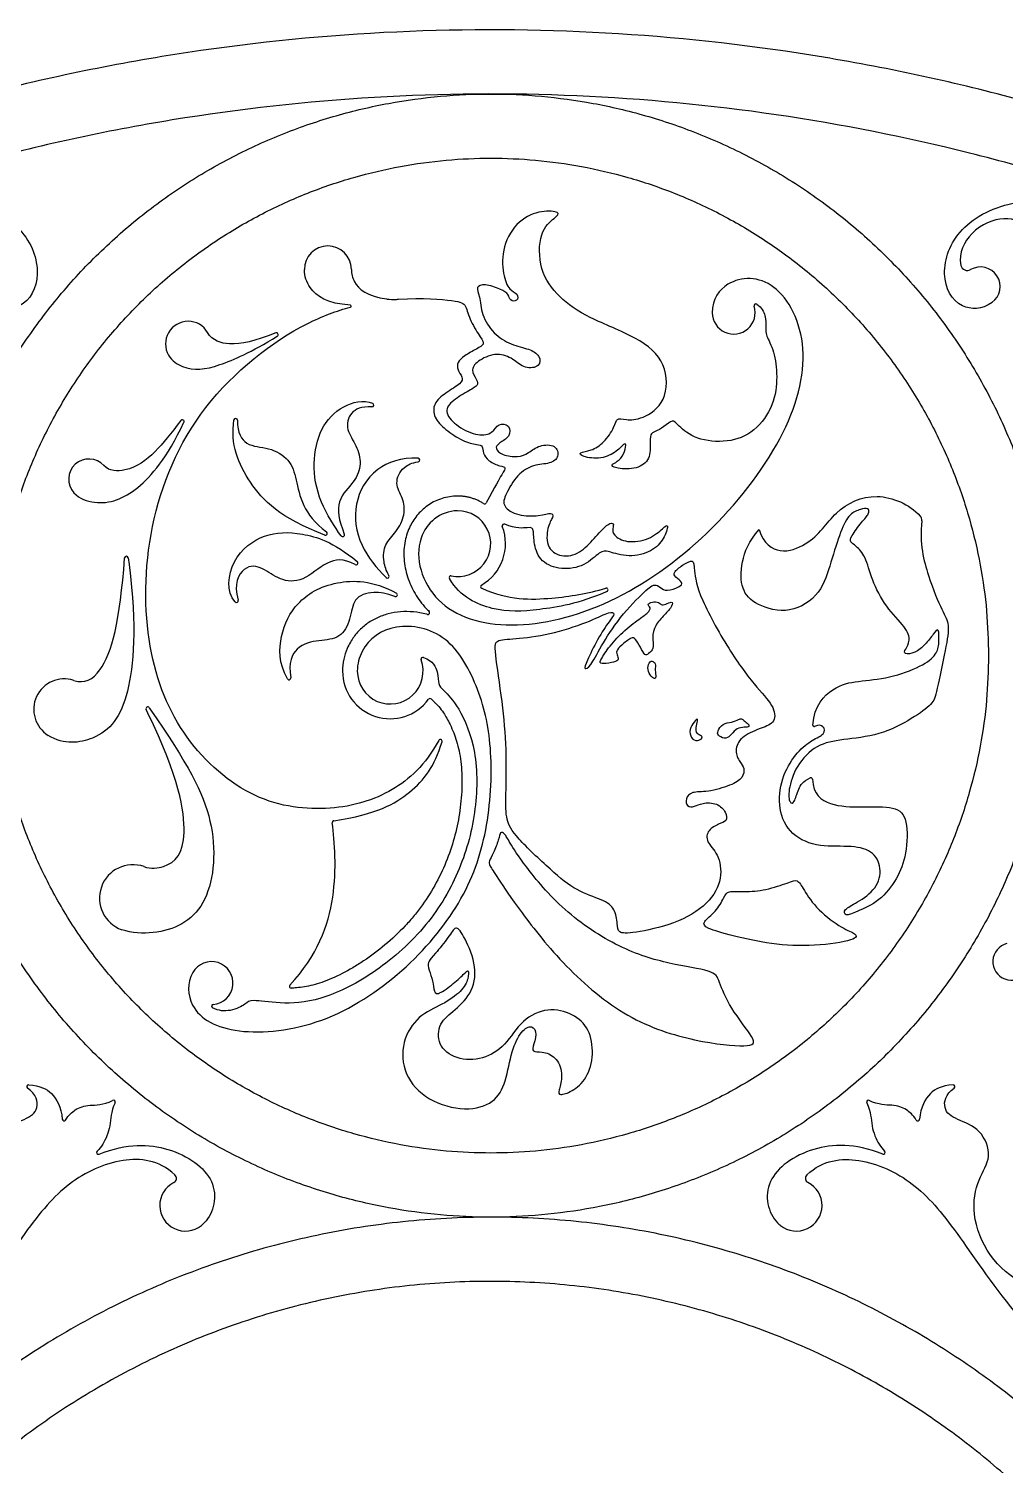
# Model space of a CAD drawing. Header units: millimetres. Extents: x -117 to 117, y -117 to 117.
# Drawn here: x -26.6 to 29.6, y 34.2 to 116.8 of the extents above; entities that cross this region are included whole.
import ezdxf

# ---------------------------------------------------------------- set-up
doc = ezdxf.new("R2010")
doc.units = ezdxf.units.MM
doc.header["$MEASUREMENT"] = 0
doc.layers.add('Layer 03', color=5, linetype='Continuous')

msp = doc.modelspace()

# ---------------------------------------------------------------- linework, layer by layer
at = {"layer": 'Layer 03'}
for p, q in [((-20.839, 86.352), (-20.79, 85.962)), ((-14.697, 83.82), (-14.71, 83.834)), ((-19.703, 77.417), (-19.809, 77.636)), ((-19.628, 77.74), (-19.19, 77.094))]:
    msp.add_line(p, q, dxfattribs=at)
for centre, radius, start, end in [((-9.366, 102.927), 1.351, 0.27182, 180.27182), ((27.373, 103.247), 0.377, 192.52783, 300), ((28.126, 101.942), 1.13, 305.99712, 120), ((-8.08, 100.822), 0.0568, 285.17553, 86.31799), ((-5.611, 103.661), 2.458, 261.38042, 274.36753), ((13.951, 100.444), 1.231, 180, 17.41698), ((15.225, 100.843), 0.104, 56.92624, 197.41698), ((-17.396, 98.651), 1.299, 30.27133, 210.27133), ((-12.326, 99.185), 0.104, 301.41971, 111.27825), ((-6.837, 95.141), 0.104, 267.61376, 66.80548), ((-17.73, 94.187), 0.104, 334.27076, 142.79316), ((-14.662, 94.262), 0.104, 359.28237, 171.40843), ((-23.098, 90.87), 1.163, 42.19357, 222.19357), ((-4.188, 91.973), 0.104, 277.84783, 86.11948), ((-0.363, 89.557), 0.104, 237.3005, 332.31632), ((-1.898, 87.166), 1.889, 258.41964, 90.52311), ((24.409, 88.519), 0.351, 353.32224, 42.57646), ((-9.501, 87.762), 0.104, 249.07629, 53.41467), ((-8.519, 87.677), 0.104, 216.29658, 22.38365), ((-1.898, 87.166), 2.737, 299.80588, 21.14225), ((0.752, 88.191), 0.104, 66.10336, 201.14225), ((-20.942, 86.339), 0.104, 7.12502, 175.83747), ((-7.745, 86.056), 0.104, 241.07196, 50.48293), ((-5.954, 85.295), 0.104, 225.80839, 29.70242), ((-2.298, 85.214), 0.104, 78.41964, 210.5712), ((-5.476, 84.229), 0.104, 248.24001, 61.13586), ((-0.486, 84.7), 0.104, 119.80588, 246.03436), ((6.625, 84.509), 0.104, 293.66334, 107.21188), ((-14.62, 83.89), 0.104, 222.58049, 17.39969), ((-3.622, 83.2), 0.104, 254.65031, 46.06653), ((-5.786, 79.84), 1.889, 180, 20.20168), ((-3.915, 80.529), 0.104, 71.16654, 200.20168), ((-24.512, 77.64), 1.755, 71.95815, 238.25875), ((-11.601, 79.445), 0.104, 209.12976, 9.82177), ((-5.786, 79.84), 2.737, 180, 323.73461), ((-19.715, 77.681), 0.104, 34.17699, 205.81441), ((-3.495, 78.159), 0.104, 43.97474, 143.73461), ((18.569, 76.733), 0.0764, 175.81784, 294.4209), ((-2.906, 75.808), 0.104, 343.44364, 151.23404), ((18.378, 73.618), 0.0965, 2.96582, 115.03758), ((-9.01, 71.138), 0.104, 98.47293, 186.44817), ((-20.569, 66.791), 1.922, 70.6233, 250.6233), ((29.909, 63.144), 1.067, 104.21206, 322.08581), ((-16.052, 61.914), 1.231, 274.60395, 150.90759), ((-11.478, 61.721), 0.104, 136.56373, 272.19112), ((-15.945, 60.583), 0.104, 94.60395, 241.07783), ((-26.562, 55.957), 0.104, 85.15292, 236.13646), ((26.562, 55.957), 0.104, 303.86354, 94.84708), ((-21.687, 55.07), 0.104, 334.04332, 116.30126), ((21.687, 55.07), 0.104, 63.69874, 205.95668), ((-24.524, 54.089), 0.104, 185.23562, 328.75261), ((24.524, 54.089), 0.104, 211.24739, 354.76438), ((-22.55, 52.173), 0.104, 133.50918, 291.38792), ((22.55, 52.173), 0.104, 248.61208, 46.49082), ((-17.555, 49.128), 1.471, 116.81163, 308.67221), ((-18.342, 50.686), 0.275, 296.81163, 47.15069), ((17.555, 49.128), 1.471, 231.32779, 63.18837), ((18.342, 50.686), 0.275, 132.84931, 243.18837)]:
    msp.add_arc(centre, radius, start, end, dxfattribs=at)
for points, knots in [([(-94.799, 68.064), (-26.735, 162.863), (68.064, 94.799), (162.863, 26.735), (94.799, -68.064), (26.735, -162.863), (-68.064, -94.799), (-162.863, -26.735), (-94.799, 68.064)], [0, 0, 0, 131.690545, 131.690545, 263.38109, 263.38109, 395.071635, 395.071635, 526.762179, 526.762179, 526.762179]), ([(-91.803, 65.913), (-25.89, 157.716), (65.913, 91.803), (157.716, 25.89), (91.803, -65.913), (25.89, -157.716), (-65.913, -91.803), (-157.716, -25.89), (-91.803, 65.913)], [0, 0, 0, 131.690545, 131.690545, 263.38109, 263.38109, 395.071635, 395.071635, 526.762179, 526.762179, 526.762179]), ([(32.281, 80.734), (32.281, 113.014), (0, 113.014), (-32.281, 113.014), (-32.281, 80.734), (-32.281, 48.453), (0, 48.453), (32.281, 48.453), (32.281, 80.734)], [0, 0, 0, 36.426154, 36.426154, 72.852309, 72.852309, 109.278463, 109.278463, 145.704617, 145.704617, 145.704617]), ([(28.592, 80.734), (28.592, 109.325), (0, 109.325), (-28.592, 109.325), (-28.592, 80.734), (-28.592, 52.142), (0, 52.142), (28.592, 52.142), (28.592, 80.734)], [0, 0, 0, 36.426154, 36.426154, 72.852309, 72.852309, 109.278463, 109.278463, 145.704617, 145.704617, 145.704617]), ([(-39.359, 28.259), (-11.1, 67.618), (28.259, 39.359), (67.618, 11.1), (39.359, -28.259), (11.1, -67.618), (-28.259, -39.359), (-67.618, -11.1), (-39.359, 28.259)], [0, 0, 0, 127.527935, 127.527935, 255.055869, 255.055869, 382.583804, 382.583804, 510.111738, 510.111738, 510.111738]), ([(-36.363, 26.108), (-10.255, 62.47), (26.108, 36.363), (62.47, 10.255), (36.363, -26.108), (10.255, -62.47), (-26.108, -36.363), (-62.47, -10.255), (-36.363, 26.108)], [0, 0, 0, 54.675626, 54.675626, 109.351252, 109.351252, 164.026878, 164.026878, 218.702503, 218.702503, 218.702503])]:
    msp.add_rational_spline(points, [1, 0.707106781187, 1, 0.707106781187, 1, 0.707106781187, 1, 0.707106781187, 1], degree=2, knots=knots, dxfattribs=at)
for points, knots in [([(-36.308, 78.432), (-35.861, 80.091), (-35.979, 82.809), (-37.319, 86.531), (-39.683, 91.101), (-41.165, 95.175), (-40.615, 99.86), (-38.087, 103.821), (-34.596, 106.724), (-30.065, 107.142), (-26.68, 105.408), (-25.733, 102.561), (-26.712, 100.644), (-28.201, 100.6), (-28.791, 101.028)], [8464.408678, 8464.408678, 8464.408678, 8464.408678, 8467.14793, 8470.130172, 8473.112414, 8476.094655, 8479.076897, 8482.059138, 8485.04138, 8488.023622, 8491.005863, 8493.988105, 8496.970347, 8499.13385, 8499.13385, 8499.13385, 8499.13385]), ([(28.791, 101.028), (28.201, 100.6), (26.712, 100.644), (25.733, 102.561), (26.68, 105.408), (30.065, 107.142), (34.596, 106.724), (38.087, 103.821), (40.615, 99.86), (41.165, 95.175), (39.683, 91.101), (37.319, 86.531), (35.979, 82.809), (35.861, 80.091), (36.308, 78.432)], [9408.617601, 9408.617601, 9408.617601, 9408.617601, 9410.781104, 9413.763345, 9416.745587, 9419.727829, 9422.71007, 9425.692312, 9428.674554, 9431.656795, 9434.639037, 9437.621278, 9440.60352, 9443.342773, 9443.342773, 9443.342773, 9443.342773]), ([(15.282, 100.931), (15.56, 100.75), (15.822, 100.18), (15.805, 99.565), (15.75, 99.197), (16.302, 98.259), (16.481, 96.787), (16.301, 95.153), (15.187, 93.54), (13.619, 92.944), (11.747, 93.124), (10.677, 94.005), (10.464, 94.352), (9.945, 93.859), (9.399, 93.593), (9.133, 93.499), (9.167, 92.9), (9.137, 91.903), (8.268, 91.4), (7.045, 91.498), (6.907, 91.725), (7.134, 91.794), (7.588, 92.15), (7.785, 92.791), (7.726, 93.028), (7.272, 92.456), (6.356, 92.005), (5.186, 92.154), (5.019, 92.432), (5.762, 92.488), (6.486, 92.934), (7.154, 93.918), (7.192, 94.419), (7.711, 94.271), (8.658, 94.289), (10.126, 95.24), (10.173, 97.596), (8.487, 99.033), (5.516, 100.148), (3.865, 101.306), (2.746, 102.864), (2.751, 105.169), (3.754, 105.949), (4.035, 106.23), (2.962, 106.355), (1.562, 105.819), (0.615, 104.24), (0.672, 102.601), (1.063, 101.69), (1.567, 101.564), (1.553, 101.069), (1.069, 101.119), (1.045, 101.498), (0.61, 101.796), (-0.396, 102.121), (-0.893, 101.935), (-0.625, 101.44), (-0.563, 100.342), (0.133, 99.213), (1.154, 98.578), (2.228, 98.367), (2.839, 97.996), (2.865, 97.319), (1.936, 97.199), (1.299, 97.797), (0.396, 98.182), (-0.719, 97.744), (-1.213, 97.151), (-0.777, 96.57), (-0.706, 96.257), (-1.29, 95.952), (-2.349, 95.306), (-2.696, 94.714), (-1.941, 93.87), (-0.682, 93.317), (0.136, 93.505), (0.388, 94.122), (1.109, 94.015), (1.132, 93.291), (0.426, 92.947), (0.212, 92.654), (0.607, 92.248), (1.61, 92.115), (2.139, 92.361), (2.769, 92.862), (3.769, 92.869), (3.95, 92.148), (3.435, 91.741), (2.443, 91.729), (1.51, 91.178), (0.81, 89.957), (0.626, 89.314), (1.546, 88.747), (2.817, 88.747), (3.532, 88.99), (3.604, 88.719), (3.229, 88.177), (3.157, 86.84), (4.192, 86.316), (5.242, 86.678), (6.038, 87.595), (6.798, 88.405), (7.083, 88.334), (6.996, 88.052), (6.997, 87.663), (7.754, 87.192), (9.125, 87.377), (9.938, 88.105), (10.238, 88.348), (9.969, 87.432), (9.285, 86.703), (7.911, 86.335), (6.686, 86.765), (6.303, 86.773), (5.419, 85.85), (4.039, 85.631), (2.832, 86.081), (2.441, 87.167), (2.469, 88.029), (2.308, 88.144), (1.444, 87.999), (0.795, 88.287)], [866.660349, 866.660349, 866.660349, 866.660349, 867.219172, 867.930884, 868.642596, 869.354309, 870.066021, 870.777733, 871.489446, 872.201158, 872.91287, 873.624583, 874.336295, 875.048007, 875.75972, 876.471432, 877.183144, 877.894857, 878.606569, 879.318282, 880.029994, 880.741706, 881.453419, 882.165131, 882.876843, 883.588556, 884.300268, 885.01198, 885.723693, 886.435405, 887.147117, 887.85883, 888.570542, 889.282254, 889.993967, 890.705679, 891.417391, 892.129104, 892.840816, 893.552528, 894.264241, 894.975953, 895.687666, 896.399378, 897.11109, 897.822803, 898.534515, 899.246227, 899.95794, 900.669652, 901.381364, 902.093077, 902.804789, 903.516501, 904.228214, 904.939926, 905.651638, 906.363351, 907.075063, 907.786775, 908.498488, 909.2102, 909.921912, 910.633625, 911.345337, 912.05705, 912.768762, 913.480474, 914.192187, 914.903899, 915.615611, 916.327324, 917.039036, 917.750748, 918.462461, 919.174173, 919.885885, 920.597598, 921.30931, 922.021022, 922.732735, 923.444447, 924.156159, 924.867872, 925.579584, 926.291297, 927.003009, 927.714721, 928.426434, 929.138146, 929.849858, 930.561571, 931.273283, 931.984995, 932.696708, 933.40842, 934.120132, 934.831845, 935.543557, 936.255269, 936.966982, 937.678694, 938.390406, 939.102119, 939.813831, 940.525543, 941.237256, 941.948968, 942.660681, 943.372393, 944.084105, 944.795818, 945.50753, 946.219242, 946.930955, 947.642667, 948.354379, 949.066092, 949.777804, 950.489516, 951.122017, 951.122017, 951.122017, 951.122017]), ([(36.686, 102.887), (35.559, 103.893), (33.954, 103.814), (32.599, 103.798), (31.119, 105.415), (29.555, 106.092), (27.638, 105.328), (26.842, 103.896), (27.005, 103.165)], [9396.036457, 9396.036457, 9396.036457, 9396.036457, 9397.583954, 9399.261575, 9400.939195, 9402.616816, 9404.294436, 9405.644139, 9405.644139, 9405.644139, 9405.644139]), ([(-8.076, 100.878), (-9.43, 100.965), (-10.347, 101.594), (-10.716, 102.525), (-10.717, 102.92)], [578.695756, 578.695756, 578.695756, 578.695756, 580.667873, 581.757896, 581.757896, 581.757896, 581.757896]), ([(-8.015, 102.933), (-8.014, 102.682), (-7.838, 101.958), (-7.118, 101.404), (-5.979, 101.231)], [584.807441, 584.807441, 584.807441, 584.807441, 585.549639, 587.046754, 587.046754, 587.046754, 587.046754]), ([(-1.915, 89.055), (-2.94, 89.045), (-4.718, 87.454), (-3.551, 83.447), (0.975, 82.015), (6.879, 83.451), (12.603, 87.48), (17.111, 93.269), (18.504, 98.597), (16.425, 102.574), (13.665, 102.518), (12.721, 101.245), (12.721, 100.444)], [827.962257, 827.962257, 827.962257, 827.962257, 830.824737, 834.578196, 838.331655, 842.085114, 845.838573, 849.592032, 853.345491, 857.09895, 860.852409, 863.430681, 863.430681, 863.430681, 863.430681]), ([(-2.997, 75.859), (-3.782, 74.429), (-5.627, 72.754), (-9.066, 71.709), (-13.629, 72.18), (-17.793, 75.794), (-19.93, 80.93), (-19.935, 88.157), (-16.984, 95.325), (-11.61, 99.546), (-8.848, 100.554), (-8.065, 100.767)], [565.670095, 565.670095, 565.670095, 565.670095, 567.122617, 568.663909, 570.205201, 571.746492, 573.287784, 574.829075, 576.370367, 577.911659, 578.581019, 578.581019, 578.581019, 578.581019]), ([(-5.423, 101.211), (-5.384, 101.214), (-3.906, 101.321), (-1.795, 101.123), (-1.446, 100.941), (-1.203, 99.946), (-0.537, 98.951), (-0.351, 98.624), (-0.772, 98.39), (-1.571, 97.948), (-1.931, 97.6), (-1.951, 97.168), (-1.601, 96.727), (-1.647, 96.408), (-2.627, 95.826), (-3.334, 95.233), (-3.294, 94.405), (-2.655, 93.751), (-1.595, 93.019), (-0.746, 92.86), (-0.441, 92.79), (-0.483, 92.392), (-0.161, 91.902), (0.582, 91.602), (0.889, 91.574), (0.709, 91.27), (0.248, 90.496), (-0.27, 89.509)], [587.44697, 587.44697, 587.44697, 587.44697, 587.489344, 589.030635, 590.571927, 592.113219, 593.65451, 595.195802, 596.737094, 598.278385, 599.819677, 601.360968, 602.90226, 604.443552, 605.984843, 607.526135, 609.067427, 610.608718, 612.15001, 613.691302, 615.232593, 616.773885, 618.315177, 619.856468, 621.39776, 622.939052, 624.42955, 624.42955, 624.42955, 624.42955]), ([(-18.519, 97.997), (-18.329, 97.672), (-17.349, 97.037), (-15.801, 97.262), (-13.792, 98.168), (-12.272, 99.096)], [65.684163, 65.684163, 65.684163, 65.684163, 66.766169, 69.193595, 71.493395, 71.493395, 71.493395, 71.493395]), ([(-12.364, 99.283), (-13.582, 98.808), (-14.859, 98.474), (-15.996, 98.829), (-16.274, 99.306)], [59.165309, 59.165309, 59.165309, 59.165309, 61.254318, 62.752152, 62.752152, 62.752152, 62.752152]), ([(-8.603, 87.615), (-8.98, 88.128), (-9.959, 89.72), (-10.281, 91.779), (-9.842, 93.866), (-8.618, 95.131), (-7.333, 95.467), (-6.796, 95.237)], [-579.888545, -579.888545, -579.888545, -579.888545, -578.536389, -576.984826, -575.433264, -573.881701, -572.442595, -572.442595, -572.442595, -572.442595]), ([(-6.841, 95.037), (-7.447, 95.062), (-8.17, 94.717), (-8.361, 93.697), (-7.684, 92.825), (-7.417, 91.739), (-7.773, 90.724), (-8.901, 89.762), (-8.758, 88.532), (-8.422, 87.717)], [-572.234214, -572.234214, -572.234214, -572.234214, -571.354662, -570.336151, -569.31764, -568.29913, -567.280619, -566.262108, -565.317289, -565.317289, -565.317289, -565.317289]), ([(-23.959, 90.089), (-23.643, 89.74), (-22.295, 89.298), (-20.344, 90.026), (-18.634, 92.071), (-17.636, 94.142)], [64.667124, 64.667124, 64.667124, 64.667124, 66.043848, 68.848902, 71.59841, 71.59841, 71.59841, 71.59841]), ([(-17.813, 94.251), (-18.386, 93.496), (-19.381, 92.259), (-20.632, 91.335), (-21.93, 91.313), (-22.236, 91.651)], [57.488215, 57.488215, 57.488215, 57.488215, 59.068867, 60.931992, 62.042832, 62.042832, 62.042832, 62.042832]), ([(-9.539, 87.665), (-12.124, 88.653), (-14.064, 90.589), (-14.975, 92.891), (-14.765, 94.277)], [-589.228133, -589.228133, -589.228133, -589.228133, -585.81215, -582.442089, -582.442089, -582.442089, -582.442089]), ([(-14.558, 94.26), (-14.567, 93.525), (-14.076, 92.724), (-12.755, 92.741), (-11.515, 92.033), (-11.177, 90.88), (-10.921, 89.441), (-10.144, 88.37), (-9.439, 87.846)], [-582.216777, -582.216777, -582.216777, -582.216777, -581.129957, -579.924488, -578.71902, -577.513551, -576.308082, -575.2226, -575.2226, -575.2226, -575.2226]), ([(-4.181, 92.077), (-5.151, 92.143), (-6.877, 91.495), (-7.949, 89.474), (-7.698, 87.184), (-6.572, 85.749), (-6.027, 85.22)], [57.309792, 57.309792, 57.309792, 57.309792, 59.005321, 61.072368, 63.139414, 64.883166, 64.883166, 64.883166, 64.883166]), ([(-5.864, 85.346), (-6.017, 85.615), (-6.222, 86.249), (-6.133, 87.17), (-5.432, 87.798), (-4.888, 88.847), (-5.035, 89.796), (-5.557, 90.61), (-5.169, 91.529), (-4.539, 91.819), (-4.174, 91.869)], [65.097703, 65.097703, 65.097703, 65.097703, 65.681065, 66.532085, 67.383104, 68.234124, 69.085144, 69.936164, 70.787184, 71.324094, 71.324094, 71.324094, 71.324094]), ([(-1.923, 89.903), (-2.221, 89.901), (-2.802, 89.812), (-3.457, 89.497), (-3.899, 89.155), (-4.282, 88.767), (-4.68, 88.173), (-4.98, 87.293), (-5.032, 86.286), (-4.825, 85.253), (-4.389, 84.281), (-3.914, 83.642), (-3.606, 83.331), (-3.549, 83.276)], [625.273688, 625.273688, 625.273688, 625.273688, 625.915291, 626.526592, 626.824059, 627.117686, 627.698564, 628.353394, 629.101608, 629.850796, 630.609939, 631.38375, 631.554458, 631.554458, 631.554458, 631.554458]), ([(18.493, 76.738), (18.576, 77.872), (19.751, 79.034), (21.025, 79.263), (22.896, 79.422), (24.806, 80.117), (25.661, 80.827), (25.748, 81.422), (25.748, 82.422), (25.444, 82.002), (24.965, 81.364), (24.356, 80.842), (23.704, 80.813), (23.791, 81.074), (24.124, 81.567), (23.892, 82.335), (22.674, 83.503), (21.848, 85.127), (21.543, 86.461), (20.946, 87.085), (20.627, 87.244), (20.642, 87.534), (21.338, 88.46), (21.758, 88.895), (21.7, 89.257), (21.265, 89.141), (20.613, 88.938), (20.105, 87.952), (19.525, 86.11), (19.019, 84.282), (17.192, 83.064), (15.177, 83.629), (14.35, 84.499), (14.336, 86.066), (14.814, 87.327), (15.404, 87.975)], [395.011555, 395.011555, 395.011555, 395.011555, 395.835645, 396.692013, 397.548381, 398.40475, 399.261118, 400.117486, 400.973854, 401.830222, 402.68659, 403.542958, 404.399326, 405.255695, 406.112063, 406.968431, 407.824799, 408.681167, 409.537535, 410.393903, 411.250271, 412.106639, 412.963008, 413.819376, 414.675744, 415.532112, 416.38848, 417.244848, 418.101216, 418.957584, 419.813952, 420.670321, 421.526689, 422.383057, 423.239425, 423.239425, 423.239425, 423.239425]), ([(15.404, 87.975), (15.955, 86.356), (18.505, 86.942), (19.642, 89.078), (22.043, 90.295), (24.039, 89.439), (24.667, 88.756)], [423.239425, 423.239425, 423.239425, 423.239425, 425.482855, 427.726285, 429.969715, 432.08576, 432.08576, 432.08576, 432.08576]), ([(24.757, 88.478), (24.605, 87.178), (25.142, 85.122), (25.985, 83.171), (26.372, 82.574), (26.164, 81.262), (25.575, 78.482), (25.429, 77.986), (24.291, 77.139), (22.335, 76.118), (20.146, 75.913), (18.708, 75.654), (17.499, 74.413), (17.055, 72.919), (17.152, 72.229), (17.455, 72.228), (17.623, 73.044), (17.942, 73.52), (18.337, 73.705)], [432.302305, 432.302305, 432.302305, 432.302305, 433.37518, 434.489446, 435.603712, 436.717978, 437.832244, 438.946509, 440.060775, 441.175041, 442.289307, 443.403572, 444.517838, 445.632104, 446.74637, 447.860636, 448.974901, 449.983002, 449.983002, 449.983002, 449.983002]), ([(-14.71, 83.834), (-15.209, 84.378), (-15.028, 86.397), (-12.995, 87.833), (-11.012, 87.862), (-9.082, 87.295), (-7.678, 86.137)], [-560.221581, -560.221581, -560.221581, -560.221581, -558.147265, -556.072949, -553.998633, -552.012284, -552.012284, -552.012284, -552.012284]), ([(-20.79, 85.962), (-20.338, 82.347), (-20.683, 77.989), (-22.236, 75.905), (-24.515, 75.577), (-25.435, 76.147)], [85.127138, 85.127138, 85.127138, 85.127138, 89.17222, 93.217303, 95.919861, 95.919861, 95.919861, 95.919861]), ([(-23.968, 79.309), (-23.34, 79.104), (-22.039, 79.796), (-21.31, 82.72), (-21.046, 86.346)], [99.580209, 99.580209, 99.580209, 99.580209, 101.914037, 105.968526, 105.968526, 105.968526, 105.968526]), ([(-7.795, 85.965), (-8.483, 86.345), (-9.469, 86.202), (-10.815, 84.898), (-12.166, 85.051), (-13.103, 85.813), (-14.144, 86.026), (-14.815, 84.863), (-14.52, 83.921)], [-551.790525, -551.790525, -551.790525, -551.790525, -550.690166, -549.461664, -548.233162, -547.00466, -545.776158, -544.642346, -544.642346, -544.642346, -544.642346]), ([(-11.692, 79.395), (-12.207, 80.318), (-12.146, 81.992), (-11.272, 83.825), (-9.206, 85.104), (-6.793, 85.074), (-5.425, 84.32)], [56.09992, 56.09992, 56.09992, 56.09992, 58.175278, 60.409375, 62.643471, 64.606132, 64.606132, 64.606132, 64.606132]), ([(6.666, 84.413), (5.036, 83.699), (2.459, 83.301), (0.274, 83.193), (-1.756, 84.091), (-2.388, 85.16)], [815.872138, 815.872138, 815.872138, 815.872138, 818.26857, 820.83285, 823.239897, 823.239897, 823.239897, 823.239897]), ([(-5.514, 84.132), (-5.992, 84.323), (-6.912, 84.442), (-7.953, 84.055), (-8.026, 82.822), (-8.643, 81.677), (-9.847, 81.633), (-11.194, 81.349), (-11.649, 80.334), (-11.498, 79.463)], [64.832452, 64.832452, 64.832452, 64.832452, 65.628644, 66.727353, 67.826063, 68.924772, 70.023482, 71.122192, 72.108967, 72.108967, 72.108967, 72.108967]), ([(-0.528, 84.605), (1.03, 83.913), (3.394, 83.953), (5.578, 84.294), (6.594, 84.608)], [810.350358, 810.350358, 810.350358, 810.350358, 813.167154, 815.644963, 815.644963, 815.644963, 815.644963]), ([(-3.649, 83.1), (-3.669, 83.105), (-4.172, 83.24), (-4.939, 83.31), (-5.903, 83.153), (-6.568, 82.916), (-7.169, 82.558), (-7.683, 82.087), (-8.035, 81.596), (-8.297, 81.071), (-8.476, 80.513), (-8.523, 80.069), (-8.523, 79.84)], [631.752661, 631.752661, 631.752661, 631.752661, 631.796318, 632.874184, 633.389747, 633.893489, 634.390776, 634.887594, 635.388982, 635.686095, 636.150982, 636.64382, 636.64382, 636.64382, 636.64382]), ([(-17.127, 62.512), (-17.464, 61.906), (-17.364, 60.178), (-14.834, 58.822), (-9.647, 59.35), (-4.889, 62.477), (-1.553, 66.501), (-0.099, 70.595), (0.15, 75.399), (-0.588, 78.785), (-2.403, 82.121), (-5.608, 82.713), (-7.323, 81.504), (-7.675, 80.253), (-7.675, 79.84)], [321.088393, 321.088393, 321.088393, 321.088393, 323.085581, 326.017853, 328.950125, 331.882397, 334.814669, 337.746942, 340.679214, 343.611486, 346.543758, 349.476031, 352.408303, 353.685348, 353.685348, 353.685348, 353.685348]), ([(-3.881, 80.627), (-3.304, 80.431), (-3.004, 79.686), (-3.056, 79.064), (-2.775, 78.783), (-1.896, 77.938), (-0.75, 75.358), (-0.793, 71.662), (-1.751, 68.23), (-3.701, 64.988), (-6.803, 62.307), (-9.9, 60.813), (-12.214, 60.707), (-13.851, 60.99), (-14.03, 60.736), (-14.83, 60.281), (-15.64, 60.296), (-15.995, 60.492)], [358.59541, 358.59541, 358.59541, 358.59541, 359.981906, 361.527752, 363.073599, 364.619446, 366.165292, 367.711139, 369.256986, 370.802833, 372.348679, 373.894526, 375.440373, 376.986219, 378.532066, 380.077913, 381.281607, 381.281607, 381.281607, 381.281607]), ([(-3.266, 78.08), (-3.221, 78.036), (-3.128, 77.946), (-2.937, 77.74), (-2.736, 77.473), (-2.522, 77.122), (-2.246, 76.591), (-2.002, 75.959), (-1.816, 75.242), (-1.717, 74.63), (-1.665, 73.97), (-1.657, 73.029), (-1.758, 71.832), (-2.038, 70.407), (-2.491, 69.016), (-3.114, 67.666), (-3.777, 66.596), (-4.4, 65.783), (-5.099, 64.991), (-6.056, 64.096), (-7.088, 63.317), (-8.112, 62.673), (-8.915, 62.257), (-9.694, 61.952), (-10.217, 61.793), (-10.703, 61.69), (-11.118, 61.636), (-11.372, 61.62), (-11.474, 61.616)], [640.196569, 640.196569, 640.196569, 640.196569, 640.333491, 640.4736, 640.801911, 641.05329, 641.35778, 642.092452, 642.50858, 642.951737, 643.428928, 643.933977, 644.978833, 646.013836, 647.058751, 648.125141, 649.212405, 649.764685, 650.332095, 651.487885, 652.582956, 653.116406, 654.094028, 654.527916, 654.917106, 655.270617, 655.597896, 655.81891, 655.81891, 655.81891, 655.81891]), ([(-19.19, 77.094), (-17.173, 74.123), (-15.595, 70.968), (-16.113, 65.953), (-18.73, 64.696), (-20.617, 64.77), (-21.207, 64.977)], [129.563596, 129.563596, 129.563596, 129.563596, 133.193821, 136.824047, 140.454272, 142.239408, 142.239408, 142.239408, 142.239408]), ([(-19.932, 68.604), (-19.522, 68.46), (-18.298, 68.619), (-17.246, 69.851), (-17.927, 73.746), (-19.703, 77.417)], [120.775787, 120.775787, 120.775787, 120.775787, 122.313446, 125.66141, 129.009374, 129.009374, 129.009374, 129.009374]), ([(18.475, 73.623), (18.52, 72.741), (19.464, 72.07), (21.337, 72.007), (23.288, 72.103), (23.976, 71.399), (23.891, 69.255), (23.354, 67.906), (22.368, 66.587), (20.933, 65.978), (20.338, 65.731), (20.237, 66.137), (20.991, 66.5), (22.209, 67.326), (22.484, 68.53), (21.953, 69.572), (20.582, 69.825), (18.653, 69.709), (17.032, 70.521), (16.453, 72.13), (16.74, 73.913), (17.621, 75.253), (18.482, 75.921), (19.222, 76.196), (19.172, 76.694), (18.831, 76.768), (18.601, 76.663)], [450.118546, 450.118546, 450.118546, 450.118546, 451.068427, 452.066801, 453.065175, 454.063549, 455.061923, 456.060297, 457.058671, 458.057045, 459.055419, 460.053793, 461.052167, 462.050541, 463.048915, 464.047289, 465.045663, 466.044037, 467.042411, 468.040785, 469.039159, 470.037533, 471.035907, 472.034281, 473.032655, 473.89379, 473.89379, 473.89379, 473.89379]), ([(-9.026, 71.242), (-6.556, 71.609), (-4.45, 72.796), (-3.227, 74.361), (-2.806, 75.779)], [559.391475, 559.391475, 559.391475, 559.391475, 562.424766, 565.450457, 565.450457, 565.450457, 565.450457]), ([(-11.554, 61.792), (-9.968, 63.468), (-8.702, 66.976), (-8.987, 70), (-9.114, 71.127)], [551.916389, 551.916389, 551.916389, 551.916389, 555.585573, 559.276316, 559.276316, 559.276316, 559.276316]), ([(-31.562, 44.642), (-31.261, 44.578), (-30.32, 44.62), (-28.51, 46.149), (-27.556, 48.695), (-27.969, 50.744), (-28.844, 51.869), (-28.192, 53.567), (-26.71, 54.069), (-25.919, 54.592), (-26.107, 55.526), (-26.621, 55.871)], [1448.848398, 1448.848398, 1448.848398, 1448.848398, 1449.530978, 1450.680092, 1451.829206, 1452.97832, 1454.127435, 1455.276549, 1456.425663, 1457.574777, 1458.652775, 1458.652775, 1458.652775, 1458.652775]), ([(-26.554, 56.061), (-25.886, 56.005), (-25.161, 55.659), (-24.694, 54.801), (-24.627, 54.08)], [1458.850412, 1458.850412, 1458.850412, 1458.850412, 1460.003532, 1461.252423, 1461.252423, 1461.252423, 1461.252423]), ([(26.554, 56.061), (25.886, 56.005), (25.161, 55.659), (24.694, 54.801), (24.627, 54.08)], [1458.850412, 1458.850412, 1458.850412, 1458.850412, 1460.003532, 1461.252423, 1461.252423, 1461.252423, 1461.252423]), ([(31.562, 44.642), (31.261, 44.578), (30.32, 44.62), (28.51, 46.149), (27.556, 48.695), (27.969, 50.744), (28.844, 51.869), (28.192, 53.567), (26.71, 54.069), (25.919, 54.592), (26.107, 55.526), (26.621, 55.871)], [1448.848398, 1448.848398, 1448.848398, 1448.848398, 1449.530977, 1450.680092, 1451.829206, 1452.97832, 1454.127434, 1455.276549, 1456.425663, 1457.574777, 1458.652775, 1458.652775, 1458.652775, 1458.652775]), ([(-24.434, 54.035), (-24.257, 54.326), (-23.831, 54.715), (-23.133, 54.932), (-22.285, 54.891), (-21.733, 55.163)], [1222.246952, 1222.246952, 1222.246952, 1222.246952, 1222.904721, 1223.745919, 1224.556393, 1224.556393, 1224.556393, 1224.556393]), ([(-21.593, 55.024), (-21.845, 54.506), (-21.831, 53.638), (-22.2, 52.757), (-22.502, 52.363), (-22.622, 52.249)], [1224.742608, 1224.742608, 1224.742608, 1224.742608, 1225.561211, 1226.439596, 1226.901707, 1226.901707, 1226.901707, 1226.901707]), ([(21.593, 55.024), (21.845, 54.506), (21.831, 53.638), (22.2, 52.757), (22.502, 52.363), (22.622, 52.249)], [1463.935942, 1463.935942, 1463.935942, 1463.935942, 1464.754546, 1465.632931, 1466.095041, 1466.095041, 1466.095041, 1466.095041]), ([(24.434, 54.035), (24.257, 54.326), (23.831, 54.715), (23.133, 54.932), (22.285, 54.891), (21.733, 55.163)], [1461.440286, 1461.440286, 1461.440286, 1461.440286, 1462.098056, 1462.939254, 1463.749727, 1463.749727, 1463.749727, 1463.749727]), ([(-22.512, 52.076), (-20.88, 52.715), (-18.311, 52.63), (-15.462, 50.648), (-15.937, 48.61), (-16.577, 48.026), (-16.636, 47.98)], [1227.10837, 1227.10837, 1227.10837, 1227.10837, 1229.638589, 1232.350689, 1235.06279, 1235.320135, 1235.320135, 1235.320135, 1235.320135]), ([(22.512, 52.076), (20.88, 52.715), (18.311, 52.63), (15.462, 50.648), (15.937, 48.61), (16.577, 48.026), (16.636, 47.98)], [1466.301704, 1466.301704, 1466.301704, 1466.301704, 1468.831922, 1471.544023, 1474.256124, 1474.513469, 1474.513469, 1474.513469, 1474.513469]), ([(-18.155, 50.888), (-19.098, 51.763), (-21.298, 51.966), (-24.346, 50.572), (-26.659, 47.845), (-29.725, 43.114), (-34.611, 38.164), (-37.642, 36.193), (-39.02, 35.477)], [1239.238678, 1239.238678, 1239.238678, 1239.238678, 1242.997462, 1247.170792, 1251.344121, 1255.517451, 1259.690781, 1262.699675, 1262.699675, 1262.699675, 1262.699675]), ([(18.155, 50.888), (19.098, 51.763), (21.298, 51.966), (24.346, 50.572), (26.659, 47.845), (29.725, 43.114), (34.611, 38.164), (37.642, 36.193), (39.02, 35.477)], [1478.432012, 1478.432012, 1478.432012, 1478.432012, 1482.190797, 1486.364127, 1490.537456, 1494.710786, 1498.884115, 1501.89301, 1501.89301, 1501.89301, 1501.89301])]:
    msp.add_open_spline(points, degree=3, knots=knots, dxfattribs=at)
msp.add_rational_spline([(-0.419, 89.47), (-1.106, 89.911), (-1.923, 89.903)], [0.958483707445, 0.938163436771, 1], degree=2, dxfattribs=at)
for points in [[(0.639, 78.098), (0.763, 77.125), (0.921, 75.371), (0.853, 72.527), (0.853, 71.27), (1.327, 70.392), (3.541, 68.311), (4.917, 67.172), (6.483, 66.698), (7.147, 66.199), (7.29, 65.274), (7.266, 64.776), (8.072, 64.752), (10.587, 65.274), (12.58, 66.437), (13.34, 67.955), (13.08, 69.386), (12.328, 70.028), (12.442, 70.724), (13.121, 71.083), (13.567, 71.187), (13.546, 71.726), (13.027, 72.276), (12.1, 72.283), (11.715, 72.03), (11.238, 72.03), (11.16, 72.511), (11.512, 72.939), (12.405, 72.864), (13.84, 73.273), (14.506, 73.714), (14.587, 74.281), (14.314, 74.571), (13.977, 75.259), (14.321, 76.056), (15.456, 76.565), (16.314, 76.798), (16.372, 77.729), (15.368, 78.764), (13.84, 80.728), (11.893, 84.228), (11.645, 85.745), (11.688, 86.314), (10.988, 85.949), (10.449, 85.483), (10.565, 85.264), (11.076, 84.914), (10.872, 84.695), (10.069, 84.389), (9.734, 84.666), (9.413, 84.87), (8.99, 84.593), (7.357, 82.93), (6.277, 81.18), (5.709, 80.071), (5.329, 79.896), (5.475, 80.319), (6.117, 81.69), (6.861, 82.814), (7.153, 83.135), (6.876, 83.31), (5.869, 82.755), (3.649, 81.998), (1.49, 81.677), (0.279, 81.677), (0.177, 81.211), (0.515, 79.072), (0.639, 78.098)], [(8.497, 82.815), (8.248, 82.635), (7.548, 82.093), (6.704, 81.146), (6.231, 80.377), (6.276, 80.244), (6.971, 80.318), (7.37, 80.451), (7.281, 80.717), (7.163, 80.984), (7.459, 81.309), (8.095, 81.812), (8.302, 81.738), (8.598, 81.205), (8.849, 80.702), (9.042, 80.806), (9.367, 81.146), (9.293, 81.575), (9.308, 82.3), (9.826, 82.936), (10.388, 83.498), (10.491, 83.868), (10.121, 83.735), (9.811, 83.587), (9.663, 83.809), (9.264, 83.853), (8.938, 83.646), (9.219, 83.513), (9.042, 83.173), (8.746, 82.995), (8.497, 82.815)], [(9.029, 80.128), (9.007, 79.997), (9.056, 79.711), (9.367, 79.356), (9.515, 79.445), (9.411, 79.904), (9.5, 80.303), (9.19, 80.495), (9.052, 80.259), (9.029, 80.128)], [(-3.419, 78.232), (-3.369, 78.18), (-3.318, 78.13), (-3.266, 78.08)], [(11.845, 76.879), (11.82, 76.766), (11.755, 76.494), (11.852, 76.174), (12.24, 76.096), (11.978, 75.815), (11.57, 75.863), (11.367, 76.358), (11.58, 76.844), (11.91, 77.174), (11.871, 76.993), (11.845, 76.879)], [(14.217, 77.052), (14.125, 77.012), (13.853, 76.883), (13.29, 76.863), (13.008, 76.349), (13.008, 76.174), (13.416, 75.922), (13.765, 76.096), (14.047, 76.504), (14.445, 76.63), (14.862, 76.601), (14.823, 76.795), (14.532, 76.999), (14.406, 77.125), (14.309, 77.093), (14.217, 77.052)], [(2.055, 68.566), (2.565, 67.893), (4.08, 66.046), (7.45, 63.823), (10.295, 62.974), (12.872, 62.63), (13.078, 62.115), (13.662, 60.534), (15.299, 58.566), (15.021, 58.205), (11.854, 58.483), (7.797, 59.761), (4.185, 62.846), (1.563, 66.174), (0.3, 68.11), (-0.098, 68.693), (-0.138, 68.899), (0.134, 69.349), (0.473, 70.194), (0.523, 70.641), (0.793, 70.532), (1.021, 70.085), (1.545, 69.239), (2.055, 68.566)], [(13.915, 64.63), (14.545, 64.47), (16.096, 64.115), (18.599, 63.991), (21.102, 64.399), (20.995, 64.772), (20.267, 64.985), (18.738, 66.103), (17.924, 67.346), (17.622, 67.914), (17.179, 67.701), (15.776, 67.239), (14.516, 67.132), (13.593, 67.239), (13.415, 66.866), (12.943, 66.014), (12.119, 65.393), (12.315, 65.073), (13.285, 64.789), (13.915, 64.63)], [(-3.174, 63.634), (-2.972, 63.872), (-2.375, 64.602), (-2.025, 65.244), (-1.639, 64.807), (-0.809, 63.02), (-0.971, 61.412), (-2.089, 60.322), (-3.004, 59.641), (-3.107, 58.35), (-2.032, 57.479), (-0.416, 57.487), (0.831, 58.271), (1.772, 59.838), (3.264, 60.533), (4.753, 60.171), (5.679, 59.306), (5.937, 57.815), (5.549, 56.398), (4.634, 55.636), (3.9, 55.442), (3.872, 55.678), (4.149, 56.44), (3.914, 57.521), (3.124, 57.992), (2.417, 57.922), (2.362, 58.186), (2.69, 58.992), (2.385, 59.546), (1.748, 59.2), (1.18, 58.078), (0.875, 56.18), (0.233, 55.002), (-1.407, 54.5), (-3.682, 55.105), (-5.056, 56.637), (-5.165, 58.549), (-4.19, 60.085), (-2.759, 60.663), (-1.646, 61.44), (-1.265, 62.187), (-1.28, 62.736), (-1.509, 62.462), (-2.24, 61.791), (-3.14, 61.151), (-3.292, 61.517), (-3.353, 62.203), (-3.648, 62.825), (-3.587, 63.175), (-3.376, 63.396), (-3.174, 63.634)]]:
    msp.add_open_spline(points, degree=3, dxfattribs=at)

doc.saveas('drawing.dxf')
